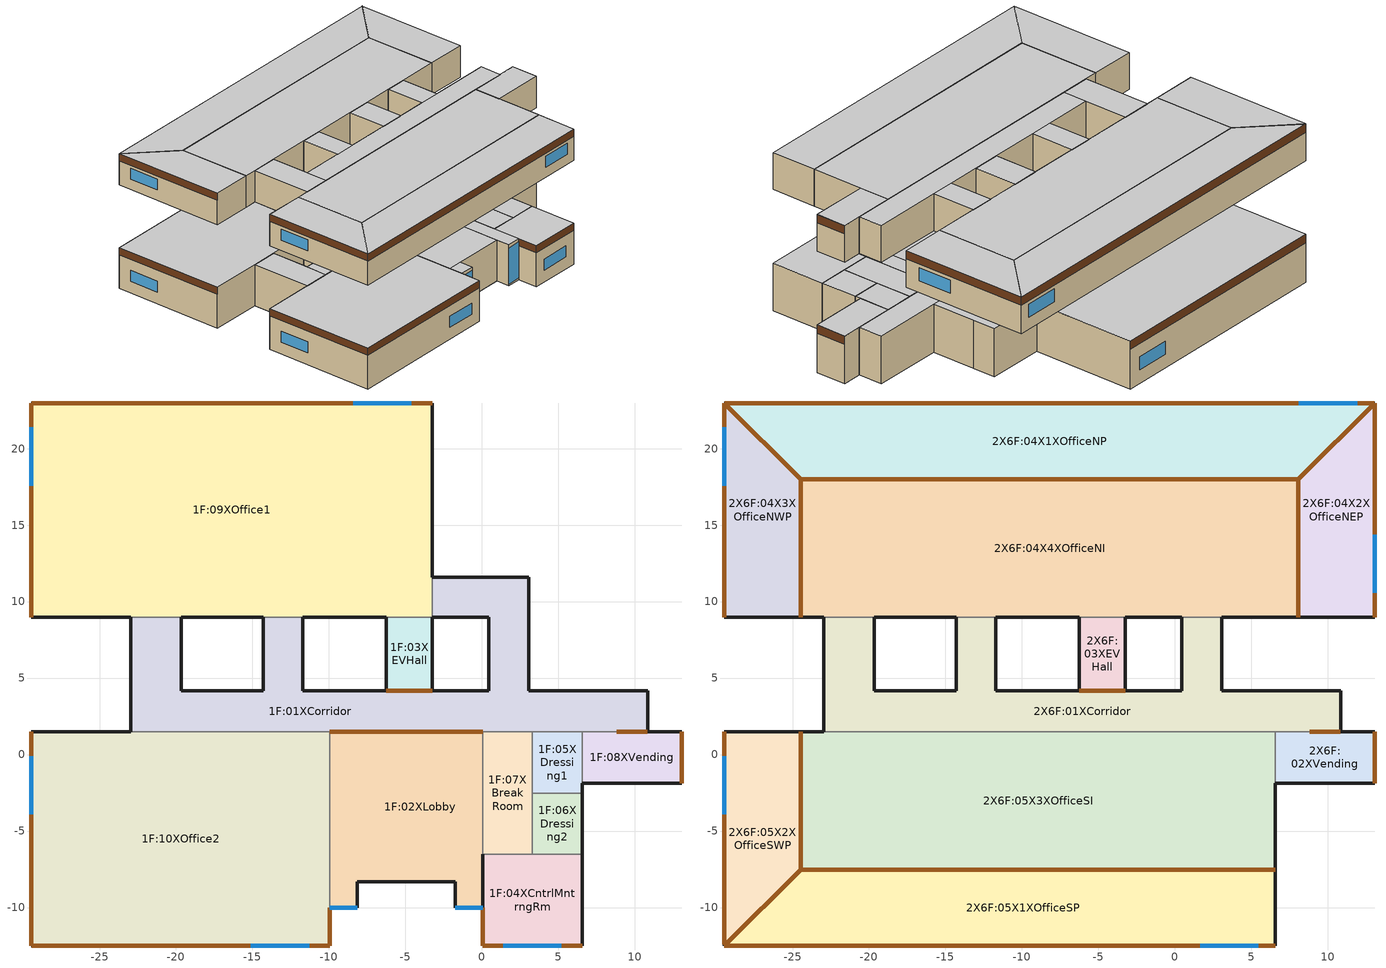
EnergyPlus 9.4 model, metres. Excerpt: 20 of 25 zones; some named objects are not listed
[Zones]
1F:10XOffice2
 floor othersidecoefficients (FG1 - IBEC): -9.95,-12.52 -29.45,-12.52 -29.45,1.48 -9.95,1.48 z10
 wall outside (W1 - IBEC): -29.45,1.48 -29.45,-12.52 -9.95,-12.52 -9.95,-10.02 z10:15.2
 wall to 1F:02XLobby (IW1 - IBEC): -9.95,-10.02 -9.95,1.48 z10:15.2
 wall to 1F:01XCorridor (IW1 - IBEC): -9.95,1.48 -22.95,1.48 z10:15.2
 wall othersidecoefficients (IW1 - IBEC): -22.95,1.48 -29.45,1.48 z10:15.2
 window x2 (Model Building external glazing - 1001): -29.45,-0.12 -29.45,-3.92 z11.5:12.9
 window x3 (Model Building external glazing - 1001): -15.1,-12.52 -11.3,-12.52 z11.5:12.9
 door (W2 - IBEC): -29.45,1.48 -29.45,-12.51 / -29.45,-12.52 -9.95,-12.52 / -9.95,-12.51 -9.95,-10.02 z14.3:15.2
 ceiling adiabatic (FG1 - IBEC_Reversed): -29.45,-12.52 -9.95,-12.52 -9.95,1.48 -29.45,1.48 z15.2
1F:02XLobby
 floor othersidecoefficients (FG1 - IBEC): 0.05,-10.02 -1.75,-10.02 -1.75,-8.32 0.05,-8.32 z10; 0.05,-8.32 -8.15,-8.32 -8.15,1.48 0.05,1.48 z10; -8.15,-10.02 -9.95,-10.02 -9.95,1.48 -8.15,1.48 z10
 wall outside (W1 - IBEC): -9.95,-10.02 -8.15,-10.02 / -1.75,-10.02 0.05,-10.02 z10:15.2
 wall to 1F:07XBreakRoom (IW1 - IBEC): 0.05,-6.52 0.05,1.48 z10:15.2
 wall to 1F:01XCorridor (IW1 - IBEC): 0.05,1.48 -9.95,1.48 z10:15.2
 wall othersidecoefficients (IW1 - IBEC): -8.15,-10.02 -8.15,-8.32 -1.75,-8.32 -1.75,-10.02 / 0.05,-10.02 0.05,-6.52 z10:15.2
 window (Model Building external glazing - 1002): -9.95,-10.02 -8.15,-10.02 / -1.75,-10.02 0.05,-10.02 z10.2:14.8
 door inside (IRTSurface): 0.05,1.48 -9.95,1.48 z10.2:12.6
 ceiling adiabatic (FG1 - IBEC_Reversed): -9.95,-10.02 -8.15,-10.02 -8.15,-8.32 -9.95,-8.32 z15.2; -9.95,-8.32 -1.75,-8.32 -1.75,1.48 -9.95,1.48 z15.2; -1.75,-10.02 0.05,-10.02 0.05,1.48 -1.75,1.48 z15.2
1F:01XCorridor
 floor othersidecoefficients (FG1 - IBEC): -11.7,4.18 -14.3,4.18 -14.3,8.98 -11.7,8.98 z10; -19.65,4.18 -22.95,4.18 -22.95,8.98 -19.65,8.98 z10; 0.45,1.48 -22.95,1.48 -22.95,4.18 0.45,4.18 z10; 3.05,4.18 0.45,4.18 0.45,8.98 3.05,8.98 z10; 10.85,1.48 0.45,1.48 0.45,4.18 10.85,4.18 z10; 3.05,8.98 -3.25,8.98 -3.25,11.58 3.05,11.58 z10
 wall to 1F:07XBreakRoom (IW1 - IBEC_Rev): 0.05,1.48 3.3,1.48 z10:15.2
 wall othersidecoefficients (IW1 - IBEC): -22.95,8.98 -22.95,1.48 / 10.85,1.48 10.85,4.18 3.05,4.18 3.05,8.98 3.05,11.58 -3.25,11.58 / -3.25,8.98 0.45,8.98 0.45,4.18 -3.25,4.18 / -6.25,4.18 -11.7,4.18 -11.7,8.98 / -14.3,8.98 -14.3,4.18 -19.65,4.18 -19.65,8.98 z10:15.2
 wall to 1F:09XOffice1 (IW1 - IBEC): -19.65,8.98 -22.95,8.98 / -3.25,11.58 -3.25,8.98 / -11.7,8.98 -14.3,8.98 z10:15.2
 wall to 1F:05XDressing1 (IW1 - IBEC): 3.3,1.48 6.55,1.48 z10:15.2
 wall to 1F:08XVending (IW1 - IBEC): 6.55,1.48 10.85,1.48 z10:15.2
 wall to 1F:03XEVHall (IW1 - IBEC): -3.25,4.18 -6.25,4.18 z10:15.2
 door inside (IRTSurface): 8.8,1.48 10.8,1.48 / -3.25,4.18 -6.25,4.18 z10.2:12.6
 ceiling adiabatic (FG1 - IBEC_Reversed): -3.25,8.98 0.45,8.98 0.45,11.58 -3.25,11.58 z15.2; 0.45,4.18 3.05,4.18 3.05,11.58 0.45,11.58 z15.2; -14.3,4.18 -11.7,4.18 -11.7,8.98 -14.3,8.98 z15.2; -19.65,1.48 10.85,1.48 10.85,4.18 -19.65,4.18 z15.2; -22.95,1.48 -19.65,1.48 -19.65,8.98 -22.95,8.98 z15.2
1F:07XBreakRoom
 floor othersidecoefficients (FG1 - IBEC): 3.3,-6.52 0.05,-6.52 0.05,1.48 3.3,1.48 z10
 wall to 1F:06XDressing2 (IW1 - IBEC): 3.3,-6.52 3.3,-2.52 z10:15.2
 wall to 1F:05XDressing1 (IW1 - IBEC): 3.3,-2.52 3.3,1.48 z10:15.2
 wall to 1F:04XCntrlMntrngRm (IW1 - IBEC): 0.05,-6.52 3.3,-6.52 z10:15.2
 ceiling adiabatic (FG1 - IBEC_Reversed): 0.05,-6.52 3.3,-6.52 3.3,1.48 0.05,1.48 z15.2
1F:06XDressing2
 floor othersidecoefficients (FG1 - IBEC): 6.55,-6.52 3.3,-6.52 3.3,-2.52 6.55,-2.52 z10
 wall othersidecoefficients (IW1 - IBEC): 6.55,-6.52 6.55,-2.52 z10:15.2
 wall to 1F:05XDressing1 (IW1 - IBEC): 6.55,-2.52 3.3,-2.52 z10:15.2
 wall to 1F:04XCntrlMntrngRm (IW1 - IBEC): 3.3,-6.52 6.55,-6.52 z10:15.2
 ceiling adiabatic (FG1 - IBEC_Reversed): 3.3,-6.52 6.55,-6.52 6.55,-2.52 3.3,-2.52 z15.2
1F:05XDressing1
 floor othersidecoefficients (FG1 - IBEC): 6.55,-2.52 3.3,-2.52 3.3,1.48 6.55,1.48 z10
 wall othersidecoefficients (IW1 - IBEC): 6.55,-2.52 6.55,-1.87 z10:15.2
 wall to 1F:08XVending (IW1 - IBEC): 6.55,-1.87 6.55,1.48 z10:15.2
 ceiling adiabatic (FG1 - IBEC_Reversed): 3.3,-2.52 6.55,-2.52 6.55,1.48 3.3,1.48 z15.2
1F:04XCntrlMntrngRm
 floor othersidecoefficients (FG1 - IBEC): 6.55,-12.52 0.05,-12.52 0.05,-6.52 6.55,-6.52 z10
 wall outside (W1 - IBEC): 0.05,-10.02 0.05,-12.52 6.55,-12.52 z10:15.2
 wall othersidecoefficients (IW1 - IBEC): 6.55,-12.52 6.55,-6.52 z10:15.2
 window (Model Building external glazing - 1001): 1.4,-12.52 5.2,-12.52 z11.5:12.9
 door (W2 - IBEC): 0.05,-10.02 0.05,-12.51 / 0.05,-12.52 6.55,-12.52 z14.3:15.2
 ceiling adiabatic (FG1 - IBEC_Reversed): 0.05,-12.52 6.55,-12.52 6.55,-6.52 0.05,-6.52 z15.2
1F:08XVending
 floor othersidecoefficients (FG1 - IBEC): 13.05,-1.87 6.55,-1.87 6.55,1.48 13.05,1.48 z10
 wall outside (W1 - IBEC): 13.05,-1.87 13.05,1.48 z10:15.2
 wall othersidecoefficients (IW1 - IBEC): 6.55,-1.87 13.05,-1.87 / 13.05,1.48 10.85,1.48 z10:15.2
 door (W2 - IBEC): 13.05,-1.86 13.05,1.48 z14.3:15.2
 ceiling adiabatic (FG1 - IBEC_Reversed): 6.55,-1.87 13.05,-1.87 13.05,1.48 6.55,1.48 z15.2
1F:09XOffice1
 floor othersidecoefficients (FG1 - IBEC): -3.25,8.98 -29.45,8.98 -29.45,22.98 -3.25,22.98 z10
 wall outside (W1 - IBEC): -3.25,22.98 -29.45,22.98 -29.45,8.98 z10:15.2
 wall othersidecoefficients (IW1 - IBEC): -29.45,8.98 -22.95,8.98 / -19.65,8.98 -14.3,8.98 / -11.7,8.98 -6.25,8.98 / -3.25,11.58 -3.25,22.98 z10:15.2
 wall to 1F:03XEVHall (IW1 - IBEC_Rev): -6.25,8.98 -3.25,8.98 z10:15.2
 window x4 (Model Building external glazing - 1001): -4.62,22.98 -8.42,22.98 z11.5:12.9
 window x2 (Model Building external glazing - 1001): -29.45,21.38 -29.45,17.58 z11.5:12.9
 door (W2 - IBEC): -3.25,22.98 -29.45,22.98 / -29.45,22.98 -29.45,8.99 z14.3:15.2
 ceiling adiabatic (FG1 - IBEC_Reversed): -29.45,8.98 -3.25,8.98 -3.25,22.98 -29.45,22.98 z15.2
1F:03XEVHall
 floor othersidecoefficients (FG1 - IBEC): -3.25,4.18 -6.25,4.18 -6.25,8.98 -3.25,8.98 z10
 wall othersidecoefficients (IW1 - IBEC): -6.25,8.98 -6.25,4.18 / -3.25,4.18 -3.25,8.98 z10:15.2
 ceiling adiabatic (FG1 - IBEC_Reversed): -6.25,4.18 -3.25,4.18 -3.25,8.98 -6.25,8.98 z15.2
2X6F:01XCorridor
 floor othersidecoefficients (CL1_FL1 - IBEC): 3.05,4.18 0.45,4.18 0.45,8.98 3.05,8.98 z23.2; -11.7,4.18 -14.3,4.18 -14.3,8.98 -11.7,8.98 z23.2; -19.65,4.18 -22.95,4.18 -22.95,8.98 -19.65,8.98 z23.2; 10.85,1.48 -22.95,1.48 -22.95,4.18 10.85,4.18 z23.2
 wall othersidecoefficients (IW1 - IBEC): -22.95,8.98 -22.95,1.48 / 10.85,1.48 10.85,4.18 3.05,4.18 3.05,8.98 / 0.45,8.98 0.45,4.18 -3.25,4.18 / -6.25,4.18 -11.7,4.18 -11.7,8.98 / -14.3,8.98 -14.3,4.18 -19.65,4.18 -19.65,8.98 z23.2:27.2
 wall to 2X6F:04X4XOfficeNI (IW1 - IBEC): -19.65,8.98 -22.95,8.98 / 3.05,8.98 0.45,8.98 / -11.7,8.98 -14.3,8.98 z23.2:27.2
 wall to 2X6F:05X3XOfficeSI (IW1 - IBEC): -22.95,1.48 6.55,1.48 z23.2:27.2
 wall to 2X6F:02XVending (IW1 - IBEC): 6.55,1.48 10.85,1.48 z23.2:27.2
 wall to 2X6F:03XEVHall (IW1 - IBEC): -3.25,4.18 -6.25,4.18 z23.2:27.2
 door inside (IRTSurface): 8.8,1.48 10.8,1.48 / -3.25,4.18 -6.25,4.18 z23.2:25.6
 ceiling othersidecoefficients (CL1_FL1 - IBEC_Reversed): -14.3,4.18 -11.7,4.18 -11.7,8.98 -14.3,8.98 z27.2; 0.45,4.18 3.05,4.18 3.05,8.98 0.45,8.98 z27.2; -19.65,1.48 10.85,1.48 10.85,4.18 -19.65,4.18 z27.2; -22.95,1.48 -19.65,1.48 -19.65,8.98 -22.95,8.98 z27.2
2X6F:04X4XOfficeNI
 floor othersidecoefficients (CL1_FL1 - IBEC): 8.05,8.98 -24.45,8.98 -24.45,17.98 8.05,17.98 z23.2
 wall othersidecoefficients (IW1 - IBEC): -24.45,8.98 -22.95,8.98 / -19.65,8.98 -14.3,8.98 / -11.7,8.98 -6.25,8.98 / -3.25,8.98 0.45,8.98 / 3.05,8.98 8.05,8.98 z23.2:27.2
 wall to 2X6F:03XEVHall (IW1 - IBEC_Rev): -6.25,8.98 -3.25,8.98 z23.2:27.2
 wall to 2X6F:04X1XOfficeNP (IW1 - IBEC_Rev): 8.05,17.98 -24.45,17.98 z23.2:27.2
 wall to 2X6F:04X2XOfficeNEP (IW1 - IBEC_Rev): 8.05,8.98 8.05,17.98 z23.2:27.2
 wall to 2X6F:04X3XOfficeNWP (IW1 - IBEC_Rev): -24.45,17.98 -24.45,8.98 z23.2:27.2
 door inside (IRTSurface): 8.05,8.99 8.05,17.98 / 8.05,17.98 -24.45,17.98 / -24.45,17.98 -24.45,8.99 z23.2:25.6
 ceiling othersidecoefficients (CL1_FL1 - IBEC_Reversed): -24.45,8.98 8.05,8.98 8.05,17.98 -24.45,17.98 z27.2
2X6F:04X3XOfficeNWP
 floor othersidecoefficients (CL1_FL1 - IBEC): -24.45,8.98 -29.45,8.98 -29.45,22.98 -24.45,17.98 z23.2
 wall outside (W1 - IBEC): -29.45,22.98 -29.45,8.98 z23.2:27.2
 wall othersidecoefficients (IW1 - IBEC): -29.45,8.98 -24.45,8.98 z23.2:27.2
 wall to 2X6F:04X1XOfficeNP (IW1 - IBEC_Rev): -24.45,17.98 -29.45,22.98 z23.2:27.2
 window x2 (Model Building external glazing - 1001): -29.45,21.38 -29.45,17.58 z24.5:25.9
 door inside (IRTSurface): -24.45,17.99 -29.45,22.98 z23.2:25.6
 door (W2 - IBEC): -29.45,22.98 -29.45,8.99 z26.3:27.2
 ceiling othersidecoefficients (CL1_FL1 - IBEC_Reversed): -29.45,8.98 -24.45,8.98 -24.45,17.98 -29.45,22.98 z27.2
2X6F:05X2XOfficeSWP
 floor othersidecoefficients (CL1_FL1 - IBEC): -29.45,-12.52 -29.45,1.48 -24.45,1.48 -24.45,-7.52 z23.2
 wall outside (W1 - IBEC): -29.45,1.48 -29.45,-12.52 z23.2:27.2
 wall othersidecoefficients (IW1 - IBEC): -24.45,1.48 -29.45,1.48 z23.2:27.2
 wall to 2X6F:05X1XOfficeSP (IW1 - IBEC_Rev): -29.45,-12.52 -24.45,-7.52 z23.2:27.2
 wall to 2X6F:05X3XOfficeSI (IW1 - IBEC_Rev): -24.45,-7.52 -24.45,1.48 z23.2:27.2
 window x2 (Model Building external glazing - 1001): -29.45,-0.12 -29.45,-3.92 z24.5:25.9
 door inside (IRTSurface): -29.45,-12.51 -24.45,-7.52 / -24.45,-7.51 -24.45,1.48 z23.2:25.6
 door (W2 - IBEC): -29.45,1.48 -29.45,-12.39 z26.3:27.2
 ceiling othersidecoefficients (CL1_FL1 - IBEC_Reversed): -29.45,-12.52 -24.45,-7.52 -24.45,1.48 -29.45,1.48 z27.2
2X6F:05X3XOfficeSI
 floor othersidecoefficients (CL1_FL1 - IBEC): 6.55,-7.52 -24.45,-7.52 -24.45,1.48 6.55,1.48 z23.2
 wall othersidecoefficients (IW1 - IBEC): -22.95,1.48 -24.45,1.48 / 6.55,-7.52 6.55,-1.87 z23.2:27.2
 wall to 2X6F:05X1XOfficeSP (IW1 - IBEC_Rev): -24.45,-7.52 6.55,-7.52 z23.2:27.2
 wall to 2X6F:02XVending (IW1 - IBEC): 6.55,-1.87 6.55,1.48 z23.2:27.2
 door inside (IRTSurface): -24.45,-7.52 6.55,-7.52 z23.2:25.6
 ceiling othersidecoefficients (CL1_FL1 - IBEC_Reversed): -24.45,-7.52 6.55,-7.52 6.55,1.48 -24.45,1.48 z27.2
2X6F:02XVending
 floor othersidecoefficients (CL1_FL1 - IBEC): 13.05,-1.87 6.55,-1.87 6.55,1.48 13.05,1.48 z23.2
 wall outside (W1 - IBEC): 13.05,-1.87 13.05,1.48 z23.2:27.2
 wall othersidecoefficients (IW1 - IBEC): 13.05,1.48 10.85,1.48 / 6.55,-1.87 13.05,-1.87 z23.2:27.2
 door (W2 - IBEC): 13.05,-1.86 13.05,1.48 z26.3:27.2
 ceiling othersidecoefficients (CL1_FL1 - IBEC_Reversed): 6.55,-1.87 13.05,-1.87 13.05,1.48 6.55,1.48 z27.2
2X6F:03XEVHall
 floor othersidecoefficients (CL1_FL1 - IBEC): -3.25,4.18 -6.25,4.18 -6.25,8.98 -3.25,8.98 z23.2
 wall othersidecoefficients (IW1 - IBEC): -6.25,8.98 -6.25,4.18 / -3.25,4.18 -3.25,8.98 z23.2:27.2
 ceiling othersidecoefficients (CL1_FL1 - IBEC_Reversed): -6.25,4.18 -3.25,4.18 -3.25,8.98 -6.25,8.98 z27.2
2X6F:04X2XOfficeNEP
 floor othersidecoefficients (CL1_FL1 - IBEC): 13.05,8.98 8.05,8.98 8.05,17.98 13.05,22.98 z23.2
 wall outside (W1 - IBEC): 13.05,8.98 13.05,22.98 z23.2:27.2
 wall othersidecoefficients (IW1 - IBEC): 8.05,8.98 13.05,8.98 z23.2:27.2
 wall to 2X6F:04X1XOfficeNP (IW1 - IBEC_Rev): 13.05,22.98 8.05,17.98 z23.2:27.2
 window x2 (Model Building external glazing - 1001): 13.05,10.58 13.05,14.38 z24.5:25.9
 door inside (IRTSurface): 13.05,22.98 8.05,17.99 z23.2:25.6
 door (W2 - IBEC): 13.05,8.99 13.05,22.98 z26.3:27.2
 ceiling othersidecoefficients (CL1_FL1 - IBEC_Reversed): 8.05,8.98 13.05,8.98 13.05,22.98 8.05,17.98 z27.2
2X6F:05X1XOfficeSP
 floor othersidecoefficients (CL1_FL1 - IBEC): 6.55,-12.52 -29.45,-12.52 -24.45,-7.52 6.55,-7.52 z23.2
 wall outside (W1 - IBEC): -29.45,-12.52 6.55,-12.52 z23.2:27.2
 wall othersidecoefficients (IW1 - IBEC): 6.55,-12.52 6.55,-7.52 z23.2:27.2
 window x6 (Model Building external glazing - 1001): 1.65,-12.52 5.45,-12.52 z24.5:25.9
 door (W2 - IBEC): -29.45,-12.52 6.55,-12.52 z26.3:27.2
 ceiling othersidecoefficients (CL1_FL1 - IBEC_Reversed): -29.45,-12.52 6.55,-12.52 6.55,-7.52 -24.45,-7.52 z27.2
2X6F:04X1XOfficeNP
 floor othersidecoefficients (CL1_FL1 - IBEC): 8.05,17.98 -24.45,17.98 -29.45,22.98 13.05,22.98 z23.2
 wall outside (W1 - IBEC): 13.05,22.98 -29.45,22.98 z23.2:27.2
 window x7 (Model Building external glazing - 1001): 11.91,22.98 8.11,22.98 z24.5:25.9
 door (W2 - IBEC): 13.05,22.98 -29.45,22.98 z26.3:27.2
 ceiling othersidecoefficients (CL1_FL1 - IBEC_Reversed): -24.45,17.98 8.05,17.98 13.05,22.98 -29.45,22.98 z27.2
[Building]
WholeBuildingTest: North Axis {deg}=0; Terrain=Country; Loads Convergence Tolerance Value {W}=0.04; Temperature Convergence Tolerance Value {deltaC}=0.004; Solar Distribution=FullInteriorAndExterior; Maximum Number of Warmup Days=30; Minimum Number of Warmup Days=10
[Site:Location]
Tokyo: Latitude {deg}=35.7; Longitude {deg}=139.8; Time Zone {hr}=9; Elevation {m}=0
[Site:GroundTemperature:BuildingSurface]
18, 18, 18, 18, 18, 18, 18, 18, 18, 18, 18, 18
[Site:GroundReflectance]
0.1, 0.1, 0.1, 0.1, 0.1, 0.1, 0.1, 0.1, 0.1, 0.1, 0.1, 0.1
[Site:GroundReflectance:SnowModifier]
2, 2
[Material] Roughness=Rough; Thermal Absorptance=0.9
Name | Thickness {m} | Conductivity {W/m-K} | Density {kg/m3} | Specific Heat {J/kg-K} | Solar Absorptance | Visible Absorptance
JP- Concrete cast - dense_.15 | 0.15 | 1.6 | 2300 | 2000 | 0.8 | 0.8
JP-Cement/plaster/mortar - cement mortar_.027 | 0.027 | 1.5 | 2000 | 1600 | 0.6 | 0.6
JP- Concrete cast - dense_.022 | 0.022 | 1.6 | 2300 | 2000 | 0.8 | 0.8
JP Carpet_.006 | 0.006 | 0.08 | 400 | 320 | 0.8 | 0.8
JP- Gypsum Plasterboard_.012 | 0.012 | 0.22 | 750 | 830 | 0.8 | 0.8
JP- Ceramic/clay tiles - ceramic tiles Dry_.01 | 0.01 | 1.3 | 2400 | 2000 | 0.8 | 0.8
JP-Cement/plaster/mortar - cement mortar_.025 | 0.025 | 1.5 | 2000 | 1600 | 0.6 | 0.6
JP- XPS Extruded Polystyrene_.025 | 0.025 | 0.04 | 25 | 100 | 0.8 | 0.8
JP- Gypsum Plasterboard_.008 | 0.008 | 0.22 | 750 | 830 | 0.8 | 0.8
JP- Concrete cast - dense_.65 | 0.65 | 1.6 | 2300 | 2000 | 0.8 | 0.8
JP- Concrete cast - dense_1 | 1 | 1.6 | 2300 | 2000 | 0.8 | 0.8
JP- Rockwool Board_.012 | 0.012 | 0.064 | 350 | 290 | 0.8 | 0.8
JP- Gypsum Plasterboard_.009 | 0.009 | 0.22 | 750 | 830 | 0.8 | 0.8
[Material:NoMass] Roughness=Rough; Thermal Resistance {m2-K/W}=0.07; Thermal Absorptance=0.9; Solar Absorptance=0.7; Visible Absorptance=0.7
1_RVAL_3; 3_RVAL_3; 5_RVAL_2; 6_RVAL_2; 7_RVAL_5; 13_RVAL_3; 13_RVAL_5; 15_RVAL_3; 15_RVAL_5
[Material:InfraredTransparent]
IRTMaterial
[WindowMaterial:Glazing]
10000: Optical Data Type=Spectral; Window Glass Spectral Data Set=Ammended AGC Glass Co. N.A. Float Glass <CLR_8.AFG>; Thickness {m}=0.007874; Infrared Transmittance at Normal Incidence=0; Front Side Infrared Hemispherical Emissivity=0.84; Back Side Infrared Hemispherical Emissivity=0.84; Conductivity {W/m-K}=1; Dirt Correction Factor for Solar and Visible Transmittance=1
[WindowMaterial:Blind]
30000: Slat Orientation=Horizontal; Slat Width {m}=0.025; Slat Separation {m}=0.0225; Slat Thickness {m}=0.001; Slat Angle {deg}=3; Slat Conductivity {W/m-K}=0.9; Slat Beam Solar Transmittance=0; Front Side Slat Beam Solar Reflectance=0.66; Back Side Slat Beam Solar Reflectance=0.66; Slat Diffuse Solar Transmittance=0; Front Side Slat Diffuse Solar Reflectance=0.66; Back Side Slat Diffuse Solar Reflectance=0.66; Slat Beam Visible Transmittance=0; Front Side Slat Beam Visible Reflectance=0.66; Back Side Slat Beam Visible Reflectance=0.66; Slat Diffuse Visible Transmittance=0; Front Side Slat Diffuse Visible Reflectance=0.66; Back Side Slat Diffuse Visible Reflectance=0.66; Slat Infrared Hemispherical Transmittance=0; Front Side Slat Infrared Hemispherical Emissivity=0.9; Back Side Slat Infrared Hemispherical Emissivity=0.9; Blind to Glass Distance {m}=0.025; Blind Top Opening Multiplier=0.5; Blind Bottom Opening Multiplier=0.5; Blind Left Side Opening Multiplier=0.5; Blind Right Side Opening Multiplier=0.5; Minimum Slat Angle {deg}=0; Maximum Slat Angle {deg}=180
[MaterialProperty:GlazingSpectralData]
Ammended AGC Glass Co. N.A. Float Glass <CLR_8.AFG>: Wavelength 1 {micron}=0.305; Transmittance 1=0; Front Reflectance 1=0.049; Back Reflectance 1=0.049; Wavelength 2 {micron}=0.31; Transmittance 2=0; Front Reflectance 2=0.049; Back Reflectance 2=0.049; Wavelength 3 {micron}=0.315; Transmittance 3=0.002; Front Reflectance 3=0.048; Back Reflectance 3=0.048; Wavelength 4 {micron}=0.32; Transmittance 4=0.013; Front Reflectance 4=0.048; Back Reflectance 4=0.048; Wavelength 5 {micron}=0.325; Transmittance 5=0.05; Front Reflectance 5=0.047; Back Reflectance 5=0.047; N21=0.33; N22=0.136; N23=0.048; N24=0.048; N25=0.335; N26=0.262; N27=0.051; N28=0.051; N29=0.34; N30=0.407; N31=0.054; N32=0.054; N33=0.345; N34=0.54; N35=0.059; N36=0.059; N37=0.35; N38=0.662; N39=0.066; N40=0.066; N41=0.36; N42=0.788; N43=0.073; N44=0.073; N45=0.37; N46=0.827; N47=0.076; N48=0.076; N49=0.38; N50=0.811; N51=0.075; N52=0.075; N53=0.39; N54=0.856; N55=0.078; N56=0.078; N57=0.4; N58=0.874; N59=0.079; N60=0.079; N61=0.41; N62=0.873; N63=0.079; N64=0.079; N65=0.42; N66=0.87; N67=0.078; N68=0.078; N69=0.43; N70=0.87; N71=0.078; N72=0.078; N73=0.44; N74=0.868; N75=0.077; N76=0.077; N77=0.45; N78=0.874; N79=0.078; N80=0.078; N81=0.46; N82=0.879; N83=0.078; N84=0.078; N85=0.47; N86=0.882; N87=0.077; N88=0.077; N89=0.48; N90=0.882; N91=0.078; N92=0.078; N93=0.49; N94=0.882; N95=0.077; N96=0.077; N97=0.5; N98=0.881; N99=0.076; N100=0.076; N101=0.51; N102=0.881; N103=0.076; N104=0.076; N105=0.52; N106=0.88; N107=0.076; N108=0.076; N109=0.53; N110=0.879; N111=0.076; N112=0.076; N113=0.54; N114=0.879; N115=0.076; N116=0.076; N117=0.55; N118=0.877; N119=0.076; N120=0.076; N121=0.57; N122=0.872; N123=0.076; N124=0.076; N125=0.59; N126=0.857; N127=0.075; N128=0.075; N129=0.61; N130=0.848; N131=0.074; N132=0.074; N133=0.63; N134=0.835; N135=0.072; N136=0.072; N137=0.65; N138=0.822; N139=0.071; N140=0.071; N141=0.67; N142=0.812; N143=0.07; N144=0.07; N145=0.69; N146=0.802; N147=0.069; N148=0.069; N149=0.71; N150=0.789; N151=0.069; N152=0.069; N153=0.718; N154=0.783; N155=0.068; N156=0.068; N157=0.724; N158=0.778; N159=0.067; N160=0.067; N161=0.74; N162=0.763; N163=0.066; N164=0.066; N165=0.752; N166=0.753; N167=0.066; N168=0.066; N169=0.758; N170=0.749; N171=0.065; N172=0.065; N173=0.763; N174=0.745; N175=0.065; N176=0.065; N177=0.768; N178=0.741; N179=0.065; N180=0.065; N181=0.78; N182=0.731; N183=0.064; N184=0.064; N185=0.8; N186=0.714; N187=0.063; N188=0.063; N189=0.816; N190=0.703; N191=0.062; N192=0.062; N193=0.824; N194=0.698; N195=0.062; N196=0.062; N197=0.832; N198=0.693; N199=0.062; N200=0.062; N201=0.84; N202=0.689; N203=0.061; N204=0.061; N205=0.86; N206=0.683; N207=0.063; N208=0.063; N209=0.88; N210=0.674; N211=0.062; N212=0.062; N213=0.905; N214=0.664; N215=0.062; N216=0.062; N217=0.915; N218=0.661; N219=0.063; N220=0.063; N221=0.925; N222=0.658; N223=0.062; N224=0.062; N225=0.93; N226=0.657; N227=0.062; N228=0.062; N229=0.937; N230=0.656; N231=0.061; N232=0.061; N233=0.948; N234=0.652; N235=0.062; N236=0.062; N237=0.965; N238=0.647; N239=0.061; N240=0.061; N241=0.98; N242=0.645; N243=0.061; N244=0.061; N245=0.994; N246=0.642; N247=0.059; N248=0.059; N249=1.04; N250=0.639; N251=0.056; N252=0.056; N253=1.07; N254=0.638; N255=0.056; N256=0.056; N257=1.1; N258=0.637; N259=0.055; N260=0.055; N261=1.12; N262=0.638; N263=0.056; N264=0.056; N265=1.13; N266=0.638; N267=0.057; N268=0.057; N269=1.137; N270=0.638; N271=0.057; N272=0.057; N273=1.161; N274=0.64; N275=0.058; N276=0.058; N277=1.18; N278=0.644; N279=0.057; N280=0.057; N281=1.2; N282=0.649; N283=0.056; N284=0.056; N285=1.235; N286=0.652; N287=0.058; N288=0.058; N289=1.29; N290=0.665; N291=0.06; N292=0.06; N293=1.32; N294=0.672; N295=0.059; N296=0.059; N297=1.35; N298=0.679; N299=0.057; N300=0.057; N301=1.395; N302=0.691; N303=0.058; N304=0.058; N305=1.443; N306=0.713; N307=0.06; N308=0.06; N309=1.463; N310=0.721; N311=0.059; N312=0.059; N313=1.477; N314=0.727; N315=0.059; N316=0.059; N317=1.497; N318=0.734; N319=0.058; N320=0.058; N321=1.52; N322=0.742; N323=0.059; N324=0.059; N325=1.539; N326=0.749; N327=0.06; N328=0.06; N329=1.558; N330=0.754; N331=0.06; N332=0.06; N333=1.578; N334=0.759; N335=0.059; N336=0.059; N337=1.592; N338=0.762; N339=0.059; N340=0.059; N341=1.61; N342=0.765; N343=0.059; N344=0.059; N345=1.63; N346=0.769; N347=0.059; N348=0.059; N349=1.646; N350=0.772; N351=0.059; N352=0.059; N353=1.678; N354=0.773; N355=0.061; N356=0.061; N357=1.74; N358=0.769; N359=0.058; N360=0.058; N361=1.8; N362=0.767; N363=0.061; N364=0.061; N365=1.86; N366=0.761; N367=0.057; N368=0.057; N369=1.92; N370=0.758; N371=0.057; N372=0.057; N373=1.96; N374=0.758; N375=0.057; N376=0.057; N377=1.985; N378=0.755; N379=0.062; N380=0.062; N381=2.005; N382=0.753; N383=0.064; N384=0.064; N385=2.035; N386=0.753; N387=0.064; N388=0.064; N389=2.065; N390=0.753; N391=0.064; N392=0.064; N393=2.1; N394=0.754; N395=0.064; N396=0.064; N397=2.148; N398=0.747; N399=0.063; N400=0.063; N401=2.198; N402=0.716; N403=0.061; N404=0.061; N405=2.27; N406=0.719; N407=0.061; N408=0.061; N409=2.36; N410=0.729; N411=0.061; N412=0.061; N413=2.45; N414=0.707; N415=0.06; N416=0.06; N417=2.494; N418=0.692; N419=0.059; N420=0.059; N421=2.537; N422=0.628; N423=0.056; N424=0.056; N425=2.941; N426=0.076; N427=0.042; N428=0.042; N429=2.973; N430=0.047; N431=0.041; N432=0.041; N433=3.005; N434=0.026; N435=0.04; N436=0.04; N437=3.056; N438=0.024; N439=0.04; N440=0.04; N441=3.132; N442=0.022; N443=0.039; N444=0.039; N445=3.156; N446=0.021; N447=0.039; N448=0.039; N449=3.204; N450=0.019; N451=0.039; N452=0.039; N453=3.245; N454=0.018; N455=0.039; N456=0.039; N457=3.317; N458=0.016; N459=0.039; N460=0.039; N461=3.344; N462=0.015; N463=0.039; N464=0.039; N465=3.45; N466=0.012; N467=0.038; N468=0.038; N469=3.573; N470=0.012; N471=0.038; N472=0.038; N473=3.765; N474=0.015; N475=0.037; N476=0.037
[Construction]
IRTSurface: IRTMaterial
FG1 - IBEC: JP- Concrete cast - dense_.15, JP-Cement/plaster/mortar - cement mortar_.027, 1_RVAL_3, JP- Concrete cast - dense_.022, JP Carpet_.006
FG1 - IBEC_Reversed: JP Carpet_.006, JP- Concrete cast - dense_.022, 3_RVAL_3, JP-Cement/plaster/mortar - cement mortar_.027, JP- Concrete cast - dense_.15
IW1 - IBEC: JP- Gypsum Plasterboard_.012, 5_RVAL_2, JP- Gypsum Plasterboard_.012
IW1 - IBEC_Rev: JP- Gypsum Plasterboard_.012, 6_RVAL_2, JP- Gypsum Plasterboard_.012
W1 - IBEC: JP- Ceramic/clay tiles - ceramic tiles Dry_.01, JP-Cement/plaster/mortar - cement mortar_.025, JP- Concrete cast - dense_.15, JP- XPS Extruded Polystyrene_.025, 7_RVAL_5, JP- Gypsum Plasterboard_.008
W2 - IBEC: JP- Ceramic/clay tiles - ceramic tiles Dry_.01, JP-Cement/plaster/mortar - cement mortar_.025, JP- Concrete cast - dense_.65, JP- XPS Extruded Polystyrene_.025
IBEC internal mass: JP- Concrete cast - dense_1
CL1_FL1 - IBEC: JP- Rockwool Board_.012, JP- Gypsum Plasterboard_.009, 13_RVAL_3, JP- Concrete cast - dense_.15, 13_RVAL_5, JP- Concrete cast - dense_.022, JP Carpet_.006
CL1_FL1 - IBEC_Reversed: JP Carpet_.006, JP- Concrete cast - dense_.022, 15_RVAL_3, JP- Concrete cast - dense_.15, 15_RVAL_5, JP- Gypsum Plasterboard_.009, JP- Rockwool Board_.012
Model Building external glazing - 1001; Model Building external glazing - 1002: 10000
Model Building external glazing - 2001: 10000, 30000
[Zone] Type=1; Part of Total Floor Area=Yes
Name | Multiplier | Volume {m3} | Floor Area {m2}
1F:01XCorridor | 1 | 771.888 | 163.5
1F:02XLobby | 1 | 541.424 | 100
1F:03XEVHall | 1 | 74.88 | 12
1F:04XCntrlMntrngRm | 1 | 202.8 | 39
1F:05XDressing1; 1F:06XDressing2 | 1 | 67.6 | 10.9
1F:07XBreakRoom | 1 | 135.2 | 21.8
1F:08XVending | 1 | 113.23 | 21.8
1F:09XOffice1 | 1 | 1907.36 | 366.8
1F:10XOffice2 | 1 | 1419.6 | 273
2X6F:01XCorridor | 5 | 528.24 | 144
2X6F:02XVending | 5 | 87.1 | 21.8
2X6F:03XEVHall | 5 | 57.6 | 12
2X6F:04X1XOfficeNP | 5 | 750 | 187.5
2X6F:04X2XOfficeNEP; 2X6F:04X3XOfficeNWP; 2X6F:05X2XOfficeSWP | 5 | 230 | 57.5
2X6F:04X4XOfficeNI | 5 | 1170 | 292.5
2X6F:05X1XOfficeSP | 5 | 670 | 167.5
2X6F:05X3XOfficeSI | 5 | 1116 | 279
[WindowShadingControl] Shading Type=InteriorBlind; Construction with Shading=Model Building external glazing - 2001; Shading Control Type=AlwaysOn; Shading Control Is Scheduled=No; Glare Control Is Active=No; Shading Device Material=Blind; Type of Slat Angle Control for Blinds=FixedSlatAngle; Multiple Surface Control Type=Group
Name | Zone | Fenestration Surface 1 | Fenestration Surface 2
11001 | 1F:10XOffice2 | 1F:10XOffice2_Wall_5_0_0_0_0_2_Win | 1F:10XOffice2_Wall_6_0_0_0_0_3_Win
31001 | 1F:04XCntrlMntrngRm | 1F:04XCntrlMntrngRm_Wall_7_0_0_0_0_1_Win
41001 | 1F:09XOffice1 | 1F:09XOffice1_Wall_4_0_0_0_0_4_Win | 1F:09XOffice1_Wall_5_0_0_0_0_2_Win
51001 | 2X6F:05X1XOfficeSP | 2X6F:05X1XOfficeSP_Wall_5_0_0_0_0_6_Win
61001 | 2X6F:04X1XOfficeNP | 2X6F:04X1XOfficeNP_Wall_3_0_0_0_0_7_Win
71001 | 2X6F:04X2XOfficeNEP | 2X6F:04X2XOfficeNEP_Wall_2_0_0_0_0_2_Win
81001 | 2X6F:04X3XOfficeNWP | 2X6F:04X3XOfficeNWP_Wall_3_0_0_0_0_2_Win
91001 | 2X6F:05X2XOfficeSWP | 2X6F:05X2XOfficeSWP_Wall_5_0_0_0_0_2_Win
[InternalMass] Construction=IBEC internal mass
Name | Zone or ZoneList | Surface Area {m2}
1F:10XOffice2 Internal mass | 1F:10XOffice2 | 665.4
1F:09XOffice1 Internal mass | 1F:09XOffice1 | 556.7
2X6F:05X1XOfficeSP Internal mass | 2X6F:05X1XOfficeSP | 214
2X6F:05X3XOfficeSI Internal mass | 2X6F:05X3XOfficeSI | 399.2
2X6F:04X1XOfficeNP Internal mass | 2X6F:04X1XOfficeNP | 233.5
2X6F:04X2XOfficeNEP Internal mass | 2X6F:04X2XOfficeNEP | 35.4
2X6F:04X3XOfficeNWP Internal mass | 2X6F:04X3XOfficeNWP | 35.4
2X6F:04X4XOfficeNI Internal mass | 2X6F:04X4XOfficeNI | 252.4
2X6F:05X2XOfficeSWP Internal mass | 2X6F:05X2XOfficeSWP | 52.2
[SurfaceProperty:OtherSideCoefficients] Combined Convective/Radiative Film Coefficient {W/m2-K}=9; Sinusoidal Variation of Constant Temperature Coefficient=No; Period of Sinusoidal Variation {hr}=24
Name | External Dry-Bulb Temperature Coefficient | Zone Air Temperature Coefficient
NonACRoom | 0.5 | 0.5
SameTempRoom | 0 | 1
[People] Number of People Calculation Method=People/Area; Fraction Radiant=0.3; Sensible Heat Fraction=0.67; Enable ASHRAE 55 Comfort Warnings=No
Name | Zone or ZoneList | Number of People Schedule | People per Zone Floor Area {person/m2} | Activity Level Schedule
People 1F:04XCntrlMntrngRm | 1F:04XCntrlMntrngRm | JP Office - CMR occupants | 0.2 | Activity Schedule 19390
People 1F:05XDressing1 | 1F:05XDressing1 | JP Office - locker/storage occ. | 0.3 | Activity Schedule 19491
People 1F:06XDressing2 | 1F:06XDressing2 | JP Office - locker/storage occ. | 0.3 | Activity Schedule 19365
People 1F:07XBreakRoom | 1F:07XBreakRoom | JP Office - locker/storage occ. | 0.3 | Activity Schedule 19357
People 1F:09XOffice1 | 1F:09XOffice1 | JP Office - office occupants | 0.1 | Activity Schedule 19469
People 1F:10XOffice2 | 1F:10XOffice2 | JP Office - office occupants | 0.1 | Activity Schedule 19336
People 2X6F:04X1XOfficeNP | 2X6F:04X1XOfficeNP | JP Office - office occupants | 0.1 | Activity Schedule 19657
People 2X6F:04X2XOfficeNEP | 2X6F:04X2XOfficeNEP | JP Office - office occupants | 0.1 | Activity Schedule 19664
People 2X6F:04X3XOfficeNWP | 2X6F:04X3XOfficeNWP | JP Office - office occupants | 0.1 | Activity Schedule 19671
People 2X6F:04X4XOfficeNI | 2X6F:04X4XOfficeNI | JP Office - office occupants | 0.1 | Activity Schedule 19678
People 2X6F:05X1XOfficeSP | 2X6F:05X1XOfficeSP | JP Office - office occupants | 0.1 | Activity Schedule 19625
People 2X6F:05X2XOfficeSWP | 2X6F:05X2XOfficeSWP | JP Office - office occupants | 0.1 | Activity Schedule 19693
People 2X6F:05X3XOfficeSI | 2X6F:05X3XOfficeSI | JP Office - office occupants | 0.1 | Activity Schedule 19640
[Lights] Design Level Calculation Method=Watts/Area; Return Air Fraction=0; Fraction Radiant=0.6; Fraction Visible=0; Fraction Replaceable=1
Name | Zone or ZoneList | Schedule | Watts per Zone Floor Area {W/m2}
1F:10XOffice2 General lighting | 1F:10XOffice2 | JP Office - office lighting | 12
1F:02XLobby General lighting | 1F:02XLobby | JP Office - 8-21 Lighting | 15
1F:07XBreakRoom General lighting | 1F:07XBreakRoom | JP Office - 8-21 Lighting | 15
1F:06XDressing2 General lighting | 1F:06XDressing2 | JP Office - 8-21 Lighting | 15
1F:04XCntrlMntrngRm General lighting | 1F:04XCntrlMntrngRm | JP Office - CMR lighting | 20
1F:01XCorridor General lighting | 1F:01XCorridor | JP Office - 8-21 Lighting | 15
1F:03XEVHall General lighting | 1F:03XEVHall | JP Office - 8-21 Lighting | 15
1F:09XOffice1 General lighting | 1F:09XOffice1 | JP Office - office lighting | 12
1F:05XDressing1 General lighting | 1F:05XDressing1 | JP Office - 8-21 Lighting | 15
1F:08XVending General lighting | 1F:08XVending | JP Office - 8-21 Lighting | 15
2X6F:01XCorridor General lighting | 2X6F:01XCorridor | JP Office - 8-21 Lighting | 15
2X6F:03XEVHall General lighting | 2X6F:03XEVHall | JP Office - 8-21 Lighting | 15
2X6F:05X1XOfficeSP General lighting | 2X6F:05X1XOfficeSP | JP Office - office lighting | 12
2X6F:05X3XOfficeSI General lighting | 2X6F:05X3XOfficeSI | JP Office - office lighting | 12
2X6F:02XVending General lighting | 2X6F:02XVending | JP Office - 8-21 Lighting | 15
2X6F:04X1XOfficeNP General lighting | 2X6F:04X1XOfficeNP | JP Office - office lighting | 12
2X6F:04X2XOfficeNEP General lighting | 2X6F:04X2XOfficeNEP | JP Office - office lighting | 12
2X6F:04X3XOfficeNWP General lighting | 2X6F:04X3XOfficeNWP | JP Office - office lighting | 12
2X6F:04X4XOfficeNI General lighting | 2X6F:04X4XOfficeNI | JP Office - office lighting | 12
2X6F:05X2XOfficeSWP General lighting | 2X6F:05X2XOfficeSWP | JP Office - office lighting | 12
[OtherEquipment] Fuel Type=Electricity; Design Level Calculation Method=Watts/Area; Fraction Latent=0; Fraction Radiant=0; Fraction Lost=0; Carbon Dioxide Generation Rate {m3/s-W}=0
Name | Zone or ZoneList | Schedule | Power per Zone Floor Area {W/m2}
1F:10XOffice2 Equipment gain 1 | 1F:10XOffice2 | JP Office - office equipments | 12
1F:04XCntrlMntrngRm Equipment gain 1 | 1F:04XCntrlMntrngRm | JP Office - CMR equipments | 30
1F:09XOffice1 Equipment gain 1 | 1F:09XOffice1 | JP Office - office equipments | 12
2X6F:05X1XOfficeSP Equipment gain 1 | 2X6F:05X1XOfficeSP | JP Office - office equipments | 12
2X6F:05X3XOfficeSI Equipment gain 1 | 2X6F:05X3XOfficeSI | JP Office - office equipments | 12
2X6F:04X1XOfficeNP Equipment gain 1 | 2X6F:04X1XOfficeNP | JP Office - office equipments | 12
2X6F:04X2XOfficeNEP Equipment gain 1 | 2X6F:04X2XOfficeNEP | JP Office - office equipments | 12
2X6F:04X3XOfficeNWP Equipment gain 1 | 2X6F:04X3XOfficeNWP | JP Office - office equipments | 12
2X6F:04X4XOfficeNI Equipment gain 1 | 2X6F:04X4XOfficeNI | JP Office - office equipments | 12
2X6F:05X2XOfficeSWP Equipment gain 1 | 2X6F:05X2XOfficeSWP | JP Office - office equipments | 12
[ZoneInfiltration:DesignFlowRate] Schedule=On 24/7; Design Flow Rate Calculation Method=Flow/zone; Constant Term Coefficient=1; Temperature Term Coefficient=0; Velocity Term Coefficient=0; Velocity Squared Term Coefficient=0
Name | Zone or ZoneList | Design Flow Rate {m3/s}
1F:01XCorridor Infiltration 1 | 1F:01XCorridor | 0.0109
1F:02XLobby Infiltration 1 | 1F:02XLobby | 0.00972
1F:03XEVHall Infiltration 1 | 1F:03XEVHall | 0.00117
1F:04XCntrlMntrngRm Infiltration 1 | 1F:04XCntrlMntrngRm | 0.00282
1F:05XDressing1 Infiltration 1 | 1F:05XDressing1 | 0.00073
1F:06XDressing2 Infiltration 1 | 1F:06XDressing2 | 0.00073
1F:07XBreakRoom Infiltration 1 | 1F:07XBreakRoom | 0.00145
1F:08XVending Infiltration 1 | 1F:08XVending | 0.00157
1F:09XOffice1 Infiltration 1 | 1F:09XOffice1 | 0.02751
1F:10XOffice2 Infiltration 1 | 1F:10XOffice2 | 0.02048
2X6F:01XCorridor Infiltration 1 | 2X6F:01XCorridor | 0.0096
2X6F:02XVending Infiltration 1 | 2X6F:02XVending | 0.00157
2X6F:03XEVHall Infiltration 1 | 2X6F:03XEVHall | 0.00087
2X6F:04X1XOfficeNP Infiltration 1 | 2X6F:04X1XOfficeNP | 0.01406
2X6F:04X2XOfficeNEP Infiltration 1 | 2X6F:04X2XOfficeNEP | 0.00431
2X6F:04X3XOfficeNWP Infiltration 1 | 2X6F:04X3XOfficeNWP | 0.00431
2X6F:04X4XOfficeNI Infiltration 1 | 2X6F:04X4XOfficeNI | 0.02194
2X6F:05X1XOfficeSP Infiltration 1 | 2X6F:05X1XOfficeSP | 0.01256
2X6F:05X2XOfficeSWP Infiltration 1 | 2X6F:05X2XOfficeSWP | 0.02156
2X6F:05X3XOfficeSI Infiltration 1 | 2X6F:05X3XOfficeSI | 0.02093
[ZoneMixing] Schedule=On; Design Flow Rate Calculation Method=Flow/Zone; Delta Temperature {deltaC}=0
Name | Zone | Design Flow Rate {m3/s} | Source Zone
1F:01XCorridor_1 | 1F:01XCorridor | 0.125 | 1F:03XEVHALL
1F:01XCorridor_2 | 1F:01XCorridor | 0.0833333 | 1F:08XVENDING
1F:01XCorridor_3 | 1F:01XCorridor | 0.416667 | 1F:02XLOBBY
1F:02XLOBBY_1 | 1F:02XLOBBY | 0.416667 | 1F:01XCORRIDOR
1F:03XEVHALL_1 | 1F:03XEVHALL | 0.4375 | 1F:01XCORRIDOR
1F:08XVENDING_1 | 1F:08XVENDING | 0.0833333 | 1F:01XCORRIDOR
2X6F:01XCORRIDOR_1 | 2X6F:01XCORRIDOR | 0.0833333 | 2X6F:02XVENDING
2X6F:01XCORRIDOR_2 | 2X6F:01XCORRIDOR | 0.125 | 2X6F:03XEVHALL
2X6F:03XEVHALL_1 | 2X6F:03XEVHALL | 0.125 | 2X6F:01XCORRIDOR
2X6F:02XVENDING_1 | 2X6F:02XVENDING | 0.0833333 | 2X6F:01XCORRIDOR
2X6F:04X1XOFFICENP_1 | 2X6F:04X1XOFFICENP | 0.291667 | 2X6F:04X3XOFFICENWP
2X6F:04X1XOFFICENP_2 | 2X6F:04X1XOFFICENP | 0.291667 | 2X6F:04X2XOFFICENEP
2X6F:04X1XOFFICENP_3 | 2X6F:04X1XOFFICENP | 1.35417 | 2X6F:04X4XOFFICENI
2X6F:04X2XOFFICENEP_1 | 2X6F:04X2XOFFICENEP | 0.375 | 2X6F:04X4XOFFICENI
2X6F:04X2XOFFICENEP_2 | 2X6F:04X2XOFFICENEP | 0.291667 | 2X6F:04X1XOFFICENP
2X6F:04X3XOFFICENWP_1 | 2X6F:04X3XOFFICENWP | 0.375 | 2X6F:04X4XOFFICENI
2X6F:04X3XOFFICENWP_2 | 2X6F:04X3XOFFICENWP | 0.291667 | 2X6F:04X1XOFFICENP
2X6F:04X4XOFFICENI_1 | 2X6F:04X4XOFFICENI | 1.35417 | 2X6F:04X1XOFFICENP
2X6F:04X4XOFFICENI_2 | 2X6F:04X4XOFFICENI | 0.375 | 2X6F:04X2XOFFICENEP
2X6F:04X4XOFFICENI_3 | 2X6F:04X4XOFFICENI | 0.375 | 2X6F:04X3XOFFICENWP
2X6F:05X1XOFFICESP_1 | 2X6F:05X1XOFFICESP | 1.29167 | 2X6F:05X3XOFFICESI
2X6F:05X1XOFFICESP_2 | 2X6F:05X1XOFFICESP | 0.291667 | 2X6F:05X2XOFFICESWP
2X6F:05X2XOFFICESWP_1 | 2X6F:05X2XOFFICESWP | 0.375 | 2X6F:05X3XOFFICESI
2X6F:05X2XOFFICESWP_2 | 2X6F:05X2XOFFICESWP | 0.291667 | 2X6F:05X1XOFFICESP
2X6F:05X3XOFFICESI_1 | 2X6F:05X3XOFFICESI | 1.29167 | 2X6F:05X1XOFFICESP
2X6F:05X3XOFFICESI_2 | 2X6F:05X3XOFFICESI | 0.375 | 2X6F:05X2XOFFICESWP
[DesignSpecification:ZoneAirDistribution] Zone Air Distribution Effectiveness in Cooling Mode=1; Zone Air Distribution Effectiveness in Heating Mode=1
1F:10XOffice2; 1F:02XLobby; 1F:07XBreakRoom; 1F:06XDressing2; 1F:04XCntrlMntrngRm; 1F:01XCorridor; 1F:03XEVHall; 1F:09XOffice1; 1F:05XDressing1; 1F:08XVending; 2X6F:01XCorridor; 2X6F:03XEVHall; 2X6F:05X1XOfficeSP; 2X6F:05X3XOfficeSI; 2X6F:02XVending; 2X6F:04X1XOfficeNP; 2X6F:04X2XOfficeNEP; 2X6F:04X3XOfficeNWP; 2X6F:04X4XOfficeNI; 2X6F:05X2XOfficeSWP
[ZoneControl:Thermostat] Control Type Schedule=Zone Control Type Sched
Name | Zone or ZoneList | Control 1
1F:10XOffice2 Thermostat | 1F:10XOffice2 | Dual Setpoint - Zone 1F:10XOffice2
1F:02XLobby Thermostat | 1F:02XLobby | Dual Setpoint - Zone 1F:02XLobby
1F:07XBreakRoom Thermostat | 1F:07XBreakRoom | Dual Setpoint - Zone 1F:07XBreakRoom
1F:06XDressing2 Thermostat | 1F:06XDressing2 | Dual Setpoint - Zone 1F:06XDressing2
1F:04XCntrlMntrngRm Thermostat | 1F:04XCntrlMntrngRm | Dual Setpoint - Zone 1F:04XCntrlMntrngRm
1F:01XCorridor Thermostat | 1F:01XCorridor | Dual Setpoint - Zone 1F:01XCorridor
1F:03XEVHall Thermostat | 1F:03XEVHall | Dual Setpoint - Zone 1F:03XEVHall
1F:09XOffice1 Thermostat | 1F:09XOffice1 | Dual Setpoint - Zone 1F:09XOffice1
1F:05XDressing1 Thermostat | 1F:05XDressing1 | Dual Setpoint - Zone 1F:05XDressing1
1F:08XVending Thermostat | 1F:08XVending | Dual Setpoint - Zone 1F:08XVending
2X6F:01XCorridor Thermostat | 2X6F:01XCorridor | Dual Setpoint - Zone 2X6F:01XCorridor
2X6F:03XEVHall Thermostat | 2X6F:03XEVHall | Dual Setpoint - Zone 2X6F:03XEVHall
2X6F:05X1XOfficeSP Thermostat | 2X6F:05X1XOfficeSP | Dual Setpoint - Zone 2X6F:05X1XOfficeSP
2X6F:05X3XOfficeSI Thermostat | 2X6F:05X3XOfficeSI | Dual Setpoint - Zone 2X6F:05X3XOfficeSI
2X6F:02XVending Thermostat | 2X6F:02XVending | Dual Setpoint - Zone 2X6F:02XVending
2X6F:04X1XOfficeNP Thermostat | 2X6F:04X1XOfficeNP | Dual Setpoint - Zone 2X6F:04X1XOfficeNP
2X6F:04X2XOfficeNEP Thermostat | 2X6F:04X2XOfficeNEP | Dual Setpoint - Zone 2X6F:04X2XOfficeNEP
2X6F:04X3XOfficeNWP Thermostat | 2X6F:04X3XOfficeNWP | Dual Setpoint - Zone 2X6F:04X3XOfficeNWP
2X6F:04X4XOfficeNI Thermostat | 2X6F:04X4XOfficeNI | Dual Setpoint - Zone 2X6F:04X4XOfficeNI
2X6F:05X2XOfficeSWP Thermostat | 2X6F:05X2XOfficeSWP | Dual Setpoint - Zone 2X6F:05X2XOfficeSWP
[ThermostatSetpoint:DualSetpoint] Heating Setpoint Temperature Schedule=Heating Setpoint Schedule; Cooling Setpoint Temperature Schedule=Cooling Setpoint Schedule
Dual Setpoint - Zone 1F:09XOffice1; Dual Setpoint - Zone 1F:10XOffice2; Dual Setpoint - Zone 1F:02XLobby; Dual Setpoint - Zone 1F:07XBreakRoom; Dual Setpoint - Zone 1F:06XDressing2; Dual Setpoint - Zone 1F:04XCntrlMntrngRm; Dual Setpoint - Zone 1F:01XCorridor; Dual Setpoint - Zone 1F:03XEVHall; Dual Setpoint - Zone 1F:05XDressing1; Dual Setpoint - Zone 1F:08XVending; Dual Setpoint - Zone 2X6F:01XCorridor; Dual Setpoint - Zone 2X6F:03XEVHall; Dual Setpoint - Zone 2X6F:05X1XOfficeSP; Dual Setpoint - Zone 2X6F:05X3XOfficeSI; Dual Setpoint - Zone 2X6F:02XVending; Dual Setpoint - Zone 2X6F:04X1XOfficeNP; Dual Setpoint - Zone 2X6F:04X2XOfficeNEP; Dual Setpoint - Zone 2X6F:04X3XOfficeNWP; Dual Setpoint - Zone 2X6F:04X4XOfficeNI; Dual Setpoint - Zone 2X6F:05X2XOfficeSWP
[Zone equipment]
1F:10XOffice2: 1F:10XOffice2 Ideal Loads Air
1F:02XLobby: 1F:02XLobby Ideal Loads Air
1F:07XBreakRoom: 1F:07XBreakRoom Ideal Loads Air
1F:06XDressing2: 1F:06XDressing2 Ideal Loads Air
1F:04XCntrlMntrngRm: 1F:04XCntrlMntrngRm Ideal Loads Air
1F:01XCorridor: 1F:01XCorridor Ideal Loads Air
1F:03XEVHall: 1F:03XEVHall Ideal Loads Air
1F:09XOffice1: 1F:09XOffice1 Ideal Loads Air
1F:05XDressing1: 1F:05XDressing1 Ideal Loads Air
1F:08XVending: 1F:08XVending Ideal Loads Air
2X6F:01XCorridor: 2X6F:01XCorridor Ideal Loads Air
2X6F:03XEVHall: 2X6F:03XEVHall Ideal Loads Air
2X6F:05X1XOfficeSP: 2X6F:05X1XOfficeSP Ideal Loads Air
2X6F:05X3XOfficeSI: 2X6F:05X3XOfficeSI Ideal Loads Air
2X6F:02XVending: 2X6F:02XVending Ideal Loads Air
2X6F:04X1XOfficeNP: 2X6F:04X1XOfficeNP Ideal Loads Air
2X6F:04X2XOfficeNEP: 2X6F:04X2XOfficeNEP Ideal Loads Air
2X6F:04X3XOfficeNWP: 2X6F:04X3XOfficeNWP Ideal Loads Air
2X6F:04X4XOfficeNI: 2X6F:04X4XOfficeNI Ideal Loads Air
2X6F:05X2XOfficeSWP: 2X6F:05X2XOfficeSWP Ideal Loads Air
[Schedule:Day:Hourly]
Control Type Day Sch: 4, 4, 4, 4, 4, 4, 4, 4, 4, 4, 4, 4, 4, 4, 4, 4, 4, 4, 4, 4, 4, 4, 4, 4
[Schedule:Week:Daily]
Control Type Week Sch: Control Type Day Sch, Control Type Day Sch, Control Type Day Sch, Control Type Day Sch, Control Type Day Sch, Control Type Day Sch, Control Type Day Sch, Control Type Day Sch, Control Type Day Sch, Control Type Day Sch, Control Type Day Sch, Control Type Day Sch
[Schedule:Year]
Zone Control Type Sched: Control Type Week Sch, 1, 1, 12, 31
[Schedule:Compact]
On; On 24/7: Through: 12/31, For: AllDays, Until: 24:00, 1
JP Office - office equipments: Through: 31 Dec, For: Weekdays SummerDesignDay WinterDesignDay, Until: 08:00, 0.25, Until: 12:00, 1, Until: 13:00, 0.8, Until: 19:00, 1, Until: 21:00, 0.5, Until: 24:00, 0.25, For: Weekends, Until: 24:00, 0.25, For: AllOtherDays, Until: 24:00, 0.25
JP Office - locker/storage occ.: Through: 31 Dec, For: Weekdays SummerDesignDay WinterDesignDay, Until: 08:00, 0, Until: 09:00, 1, Until: 17:00, 0.4, Until: 19:00, 0.7, Until: 21:00, 0.4, Until: 24:00, 0, For: Weekends, Until: 24:00, 0, For: AllOtherDays, Until: 24:00, 0
JP Office - office lighting: Through: 31 Dec, For: Weekdays SummerDesignDay WinterDesignDay, Until: 08:00, 0, Until: 12:00, 1, Until: 13:00, 0.5, Until: 20:00, 1, Until: 21:00, 0.8, Until: 24:00, 0, For: Weekends, Until: 24:00, 0, For: AllOtherDays, Until: 24:00, 0
JP Office - 8-21 Lighting: Through: 31 Dec, For: Weekdays SummerDesignDay WinterDesignDay, Until: 08:00, 0, Until: 21:00, 1, Until: 24:00, 0, For: Weekends, Until: 24:00, 0, For: AllOtherDays, Until: 24:00, 0
JP Office - CMR occupants: Through: 31 Dec, For: Weekdays SummerDesignDay WinterDesignDay, Until: 07:00, 0.5, Until: 20:00, 1, Until: 24:00, 0.5, For: Weekends, Until: 24:00, 0.5, For: AllOtherDays, Until: 24:00, 0.5
JP Office - CMR equipments; JP Office - CMR lighting: Through: 31 Dec, For: Weekdays SummerDesignDay WinterDesignDay, Until: 24:00, 1, For: Weekends, Until: 24:00, 1, For: AllOtherDays, Until: 24:00, 1
JP Office - office occupants: Through: 31 Dec, For: Weekdays SummerDesignDay WinterDesignDay, Until: 08:00, 0, Until: 12:00, 1, Until: 13:00, 0.6, Until: 18:00, 1, Until: 19:00, 0.5, Until: 20:00, 0.3, Until: 21:00, 0.2, Until: 24:00, 0, For: Weekends, Until: 24:00, 0, For: AllOtherDays, Until: 24:00, 0
Activity Schedule 19336; Activity Schedule 19357; Activity Schedule 19365; Activity Schedule 19390; Activity Schedule 19469; Activity Schedule 19491; Activity Schedule 19625; Activity Schedule 19640; Activity Schedule 19657; Activity Schedule 19664; Activity Schedule 19671; Activity Schedule 19678; Activity Schedule 19693: Through: 12/31, For: AllDays, Until: 24:00, 120
Heating Setpoint Schedule; Cooling Setpoint Schedule: Through: 31 Mar, For: AllDays, Until: 24:00, 22, Through: 31 May, For: AllDays, Until: 24:00, 24, Through: 30 Sep, For: AllDays, Until: 24:00, 26, Through: 30 Nov, For: AllDays, Until: 24:00, 24, Through: 31 Dec, For: AllDays, Until: 24:00, 22
